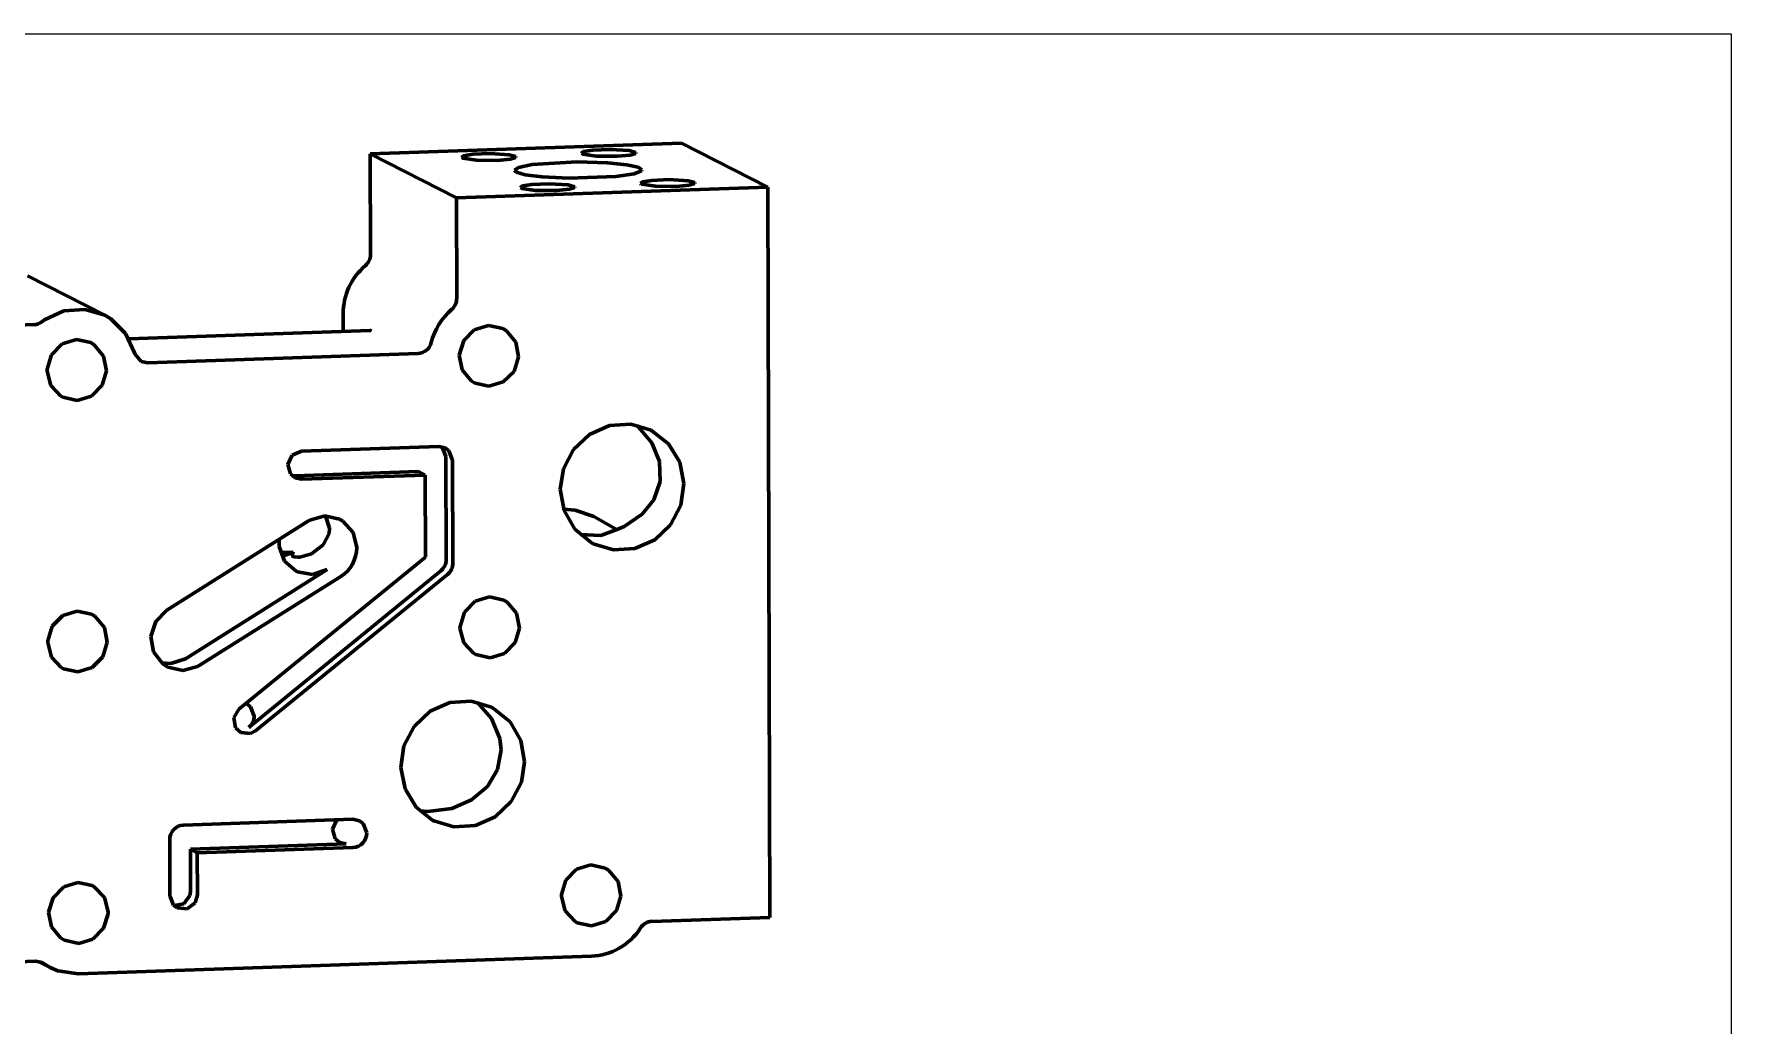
# Model space of a CAD drawing. Header units: millimetres. Extents: x 0 to 297, y 0 to 210.
# Drawn here: x 117.1 to 297, y 105 to 210 of the extents above; entities that cross this region are included whole.
import ezdxf

# ---------------------------------------------------------------- set-up
doc = ezdxf.new("R2010")
doc.units = ezdxf.units.MM
doc.linetypes.add('K5LT_BASIC', pattern=[0])
doc.linetypes.add('K5LT_THIN', pattern=[0])
doc.layers.add('Системный слой (1)', color=7, linetype='Continuous', true_color=0x909090)

# ---------------------------------------------------------------- blocks, each defined once
blk = doc.blocks.new('U56')
at = {"layer": 'Системный слой (1)', "color": 5, "linetype": 'K5LT_BASIC', "lineweight": 60, "true_color": 0x0000ff}
for p, q in [((181.03, 168.55), (182.63, 166.69)), ((182.63, 166.69), (183.42, 164.72)), ((183.42, 164.72), (183.49, 162.58)), ((183.49, 162.58), (182.82, 160.66)), ((182.82, 160.66), (181.6, 159.11)), ((181.6, 159.11), (179.7, 157.82)), ((179.7, 157.82), (179.03, 157.53))]:
    blk.add_line(p, q, dxfattribs=at)
blk = doc.blocks.new('U59')
at = {"layer": 'Системный слой (1)', "color": 5, "linetype": 'K5LT_BASIC', "lineweight": 60, "true_color": 0x0000ff}
for p, q in [((134.21, 117.96), (134.46, 118.79)), ((131.54, 118.69), (131.92, 117.71)), ((131.92, 117.71), (132.32, 117.41)), ((132.32, 117.41), (133.36, 117.31)), ((133.36, 117.31), (134.21, 117.96))]:
    blk.add_line(p, q, dxfattribs=at)
blk = doc.blocks.new('U60')
at = {"layer": 'Системный слой (1)', "color": 5, "linetype": 'K5LT_BASIC', "lineweight": 60, "true_color": 0x0000ff}
for p, q in [((143.12, 155.69), (143.12, 156.45)), ((143.7, 154.15), (143.12, 155.69)), ((144.91, 153.08), (143.7, 154.15)), ((145.06, 153.01), (144.91, 153.08)), ((146.66, 152.74), (145.06, 153.01)), ((148.21, 153.26), (146.66, 152.74))]:
    blk.add_line(p, q, dxfattribs=at)
blk = doc.blocks.new('U61')
at = {"layer": 'Системный слой (1)', "color": 5, "linetype": 'K5LT_BASIC', "lineweight": 60, "true_color": 0x0000ff}
for p, q in [((160.73, 166.14), (160.04, 166.29)), ((161.12, 165.84), (160.73, 166.14)), ((161.5, 164.86), (161.12, 165.84))]:
    blk.add_line(p, q, dxfattribs=at)
blk = doc.blocks.new('U63')
at = {"layer": 'Системный слой (1)', "color": 5, "linetype": 'K5LT_BASIC', "lineweight": 60, "true_color": 0x0000ff}
for p, q in [((175.18, 197.34), (175.38, 197.53)), ((175.24, 197.3), (175.18, 197.34)), ((175.32, 197.26), (175.24, 197.3)), ((176.77, 197.06), (175.32, 197.26)), ((175.38, 197.53), (176.36, 197.69)), ((176.36, 197.69), (178.22, 197.76)), ((178.98, 197.05), (176.77, 197.06)), ((178.22, 197.76), (180.21, 197.64)), ((180.34, 197.17), (178.98, 197.05)), ((180.21, 197.64), (180.92, 197.44)), ((180.92, 197.35), (180.34, 197.17)), ((180.92, 197.44), (180.92, 197.35))]:
    blk.add_line(p, q, dxfattribs=at)
blk = doc.blocks.new('U64')
at = {"layer": 'Системный слой (1)', "color": 5, "linetype": 'K5LT_BASIC', "lineweight": 60, "true_color": 0x0000ff}
for p, q in [((169.95, 196.16), (168.5, 195.86)), ((174.68, 196.44), (169.95, 196.16)), ((177.93, 196.35), (174.68, 196.44)), ((179.98, 196.14), (177.93, 196.35)), ((181.17, 195.89), (179.98, 196.14)), ((168.5, 195.86), (168.07, 195.56)), ((168.07, 195.56), (168.07, 195.56)), ((168.07, 195.56), (168.26, 195.35)), ((168.26, 195.35), (169.21, 195.08)), ((169.21, 195.08), (171, 194.86)), ((171, 194.86), (173.82, 194.73)), ((173.82, 194.73), (178.81, 194.9)), ((178.81, 194.9), (180.76, 195.19)), ((180.76, 195.19), (181.51, 195.49)), ((181.57, 195.6), (181.17, 195.89)), ((181.51, 195.49), (181.57, 195.6))]:
    blk.add_line(p, q, dxfattribs=at)
blk = doc.blocks.new('U65')
at = {"layer": 'Системный слой (1)', "color": 5, "linetype": 'K5LT_BASIC', "lineweight": 60, "true_color": 0x0000ff}
for p, q in [((133.02, 117.85), (133.67, 118.72)), ((133.67, 118.72), (133.73, 119.16)), ((131.98, 117.65), (133.02, 117.85))]:
    blk.add_line(p, q, dxfattribs=at)
blk = doc.blocks.new('U66')
at = {"layer": 'Системный слой (1)', "color": 5, "linetype": 'K5LT_BASIC', "lineweight": 60, "true_color": 0x0000ff}
for p, q in [((176.02, 167.58), (174.33, 165.99)), ((178.12, 168.51), (176.02, 167.58)), ((180.39, 168.66), (178.12, 168.51)), ((182.54, 168.01), (180.39, 168.66)), ((182.62, 167.97), (182.54, 168.01)), ((184.39, 166.58), (182.62, 167.97)), ((174.33, 165.99), (173.25, 163.92)), ((185.57, 164.64), (184.39, 166.58)), ((173.25, 163.92), (172.92, 161.78)), ((186.02, 162.38), (185.57, 164.64)), ((185.69, 160.08), (186.02, 162.38)), ((172.92, 161.78), (173.32, 159.51)), ((184.61, 158.01), (185.69, 160.08)), ((173.32, 159.51), (174.45, 157.54)), ((174.45, 157.54), (176.19, 156.11)), ((182.92, 156.42), (184.61, 158.01)), ((176.19, 156.11), (176.4, 155.99)), ((176.4, 155.99), (178.56, 155.34)), ((178.56, 155.34), (180.82, 155.49)), ((180.82, 155.49), (182.92, 156.42))]:
    blk.add_line(p, q, dxfattribs=at)
blk = doc.blocks.new('U67')
at = {"layer": 'Системный слой (1)', "color": 5, "linetype": 'K5LT_BASIC', "lineweight": 60, "true_color": 0x0000ff}
for p, q in [((146.38, 158.5), (146.23, 158.41)), ((147.96, 158.94), (146.38, 158.5)), ((149.53, 158.58), (147.96, 158.94)), ((149.87, 158.38), (149.53, 158.58)), ((150.95, 157.18), (149.87, 158.38)), ((151.34, 155.58), (150.95, 157.18))]:
    blk.add_line(p, q, dxfattribs=at)
blk = doc.blocks.new('U68')
at = {"layer": 'Системный слой (1)', "color": 5, "linetype": 'K5LT_BASIC', "lineweight": 60, "true_color": 0x0000ff}
for p, q in [((164.12, 139.21), (165.64, 137.48)), ((165.64, 137.48), (166.52, 135.36)), ((166.52, 135.36), (166.66, 134.14)), ((166.66, 134.14), (166.27, 132.06)), ((166.27, 132.06), (165.19, 130.28)), ((165.19, 130.28), (163.5, 128.86)), ((161.41, 127.94), (158.89, 127.61)), ((163.5, 128.86), (161.41, 127.94)), ((158.89, 127.61), (158.02, 127.69))]:
    blk.add_line(p, q, dxfattribs=at)
blk = doc.blocks.new('U69')
at = {"layer": 'Системный слой (1)', "color": 5, "linetype": 'K5LT_BASIC', "lineweight": 60, "true_color": 0x0000ff}
for p, q in [((139.7, 139.03), (139.59, 139.08)), ((140.1, 138.73), (139.7, 139.03)), ((140.48, 137.74), (140.1, 138.73))]:
    blk.add_line(p, q, dxfattribs=at)
blk = doc.blocks.new('U71')
at = {"layer": 'Системный слой (1)', "color": 5, "linetype": 'K5LT_BASIC', "lineweight": 60, "true_color": 0x0000ff}
for p, q in [((148.05, 158.94), (148.46, 157.64)), ((148.46, 157.64), (148.41, 157.08))]:
    blk.add_line(p, q, dxfattribs=at)
blk = doc.blocks.new('U72')
at = {"layer": 'Системный слой (1)', "color": 5, "linetype": 'K5LT_BASIC', "lineweight": 60, "true_color": 0x0000ff}
for p, q in [((120.12, 177.16), (118.99, 176.02)), ((121.63, 177.62), (120.12, 177.16)), ((123.15, 177.3), (121.63, 177.62)), ((123.52, 177.08), (123.15, 177.3)), ((124.52, 175.88), (123.52, 177.08)), ((118.99, 176.02), (118.52, 174.48)), ((118.52, 174.48), (118.52, 174.29)), ((124.82, 174.32), (124.52, 175.88)), ((118.52, 174.29), (118.91, 172.76)), ((118.91, 172.76), (119.98, 171.63)), ((123.23, 171.64), (124.35, 172.78)), ((124.35, 172.78), (124.82, 174.32)), ((119.98, 171.63), (120.2, 171.51)), ((120.2, 171.51), (121.72, 171.18)), ((121.72, 171.18), (123.23, 171.64))]:
    blk.add_line(p, q, dxfattribs=at)
blk = doc.blocks.new('U73')
at = {"layer": 'Системный слой (1)', "color": 5, "linetype": 'K5LT_BASIC', "lineweight": 60, "true_color": 0x0000ff}
for p, q in [((127.82, 176.1), (127.78, 176.22)), ((128.51, 175.31), (127.82, 176.1)), ((129.19, 175.16), (128.51, 175.31))]:
    blk.add_line(p, q, dxfattribs=at)
blk = doc.blocks.new('U74')
at = {"layer": 'Системный слой (1)', "color": 5, "linetype": 'K5LT_BASIC', "lineweight": 60, "true_color": 0x0000ff}
for p, q in [((117.31, 111.76), (117.99, 111.61)), ((117.99, 111.61), (118.16, 111.51))]:
    blk.add_line(p, q, dxfattribs=at)
blk = doc.blocks.new('U76')
at = {"layer": 'Системный слой (1)', "color": 5, "linetype": 'K5LT_BASIC', "lineweight": 60, "true_color": 0x0000ff}
for p, q in [((138.86, 138.48), (138.31, 137.55)), ((138.31, 137.55), (138.51, 136.5)), ((138.51, 136.5), (139.06, 135.99)), ((139.06, 135.99), (140.1, 135.9)), ((140.1, 135.9), (140.63, 136.17))]:
    blk.add_line(p, q, dxfattribs=at)
blk = doc.blocks.new('U77')
at = {"layer": 'Системный слой (1)', "color": 5, "linetype": 'K5LT_BASIC', "lineweight": 60, "true_color": 0x0000ff}
for p, q in [((151.62, 126.65), (150.94, 126.8)), ((152.02, 126.35), (151.62, 126.65)), ((152.4, 125.36), (152.02, 126.35))]:
    blk.add_line(p, q, dxfattribs=at)
blk = doc.blocks.new('U80')
at = {"layer": 'Системный слой (1)', "color": 5, "linetype": 'K5LT_BASIC', "lineweight": 60, "true_color": 0x0000ff}
for p, q in [((174.65, 121.5), (173.52, 120.36)), ((176.16, 121.96), (174.65, 121.5)), ((177.68, 121.63), (176.16, 121.96)), ((178.04, 121.41), (177.68, 121.63)), ((179.05, 120.22), (178.04, 121.41)), ((173.05, 118.82), (173.04, 118.63)), ((173.52, 120.36), (173.05, 118.82)), ((179.35, 118.66), (179.05, 120.22)), ((173.04, 118.63), (173.44, 117.1)), ((173.44, 117.1), (174.51, 115.96)), ((177.75, 115.98), (178.88, 117.12)), ((178.88, 117.12), (179.35, 118.66)), ((174.51, 115.96), (174.72, 115.84)), ((174.72, 115.84), (176.24, 115.52)), ((176.24, 115.52), (177.75, 115.98))]:
    blk.add_line(p, q, dxfattribs=at)
blk = doc.blocks.new('U84')
at = {"layer": 'Системный слой (1)', "color": 5, "linetype": 'K5LT_BASIC', "lineweight": 60, "true_color": 0x0000ff}
for p, q in [((168.71, 193.71), (168.92, 193.9)), ((168.77, 193.67), (168.71, 193.71)), ((168.85, 193.64), (168.77, 193.67)), ((170.3, 193.43), (168.85, 193.64)), ((168.92, 193.9), (169.89, 194.06)), ((169.89, 194.06), (171.75, 194.13)), ((172.51, 193.42), (170.3, 193.43)), ((171.75, 194.13), (173.74, 194.01)), ((173.88, 193.55), (172.51, 193.42)), ((173.74, 194.01), (174.45, 193.82)), ((174.45, 193.73), (173.88, 193.55)), ((174.45, 193.82), (174.45, 193.73))]:
    blk.add_line(p, q, dxfattribs=at)
blk = doc.blocks.new('U85')
at = {"layer": 'Системный слой (1)', "color": 5, "linetype": 'K5LT_BASIC', "lineweight": 60, "true_color": 0x0000ff}
for p, q in [((174.51, 159.54), (173.27, 159.64)), ((176.47, 158.86), (174.51, 159.54)), ((178.94, 157.48), (176.47, 158.86))]:
    blk.add_line(p, q, dxfattribs=at)
blk = doc.blocks.new('U86')
at = {"layer": 'Системный слой (1)', "color": 5, "linetype": 'K5LT_BASIC', "lineweight": 60, "true_color": 0x0000ff}
for p, q in [((181.43, 194.15), (181.63, 194.34)), ((181.63, 194.34), (182.61, 194.49)), ((182.61, 194.49), (184.47, 194.57)), ((184.47, 194.57), (186.46, 194.45)), ((186.46, 194.45), (187.17, 194.25)), ((181.49, 194.1), (181.43, 194.15)), ((181.56, 194.07), (181.49, 194.1)), ((183.01, 193.87), (181.56, 194.07)), ((185.22, 193.85), (183.01, 193.87)), ((186.59, 193.98), (185.22, 193.85)), ((187.17, 194.16), (186.59, 193.98)), ((187.17, 194.25), (187.17, 194.16))]:
    blk.add_line(p, q, dxfattribs=at)
blk = doc.blocks.new('U87')
at = {"layer": 'Системный слой (1)', "color": 5, "linetype": 'K5LT_BASIC', "lineweight": 60, "true_color": 0x0000ff}
for p, q in [((160.4, 166.21), (160.34, 166.27)), ((160.78, 165.23), (160.4, 166.21))]:
    blk.add_line(p, q, dxfattribs=at)
blk = doc.blocks.new('U88')
at = {"layer": 'Системный слой (1)', "color": 5, "linetype": 'K5LT_BASIC', "lineweight": 60, "true_color": 0x0000ff}
for p, q in [((120.29, 119.63), (119.16, 118.49)), ((121.8, 120.1), (120.29, 119.63)), ((123.32, 119.77), (121.8, 120.1)), ((123.53, 119.65), (123.32, 119.77)), ((124.6, 118.52), (123.53, 119.65)), ((119.16, 118.49), (118.69, 116.95)), ((118.69, 116.95), (118.99, 115.39)), ((125, 116.98), (124.6, 118.52)), ((124.99, 116.79), (125, 116.98)), ((118.99, 115.39), (120, 114.2)), ((123.39, 114.11), (124.52, 115.26)), ((124.52, 115.26), (124.99, 116.79)), ((120, 114.2), (120.36, 113.98)), ((120.36, 113.98), (121.88, 113.65)), ((121.88, 113.65), (123.39, 114.11))]:
    blk.add_line(p, q, dxfattribs=at)
blk = doc.blocks.new('U89')
at = {"layer": 'Системный слой (1)', "color": 5, "linetype": 'K5LT_BASIC', "lineweight": 60, "true_color": 0x0000ff}
for p, q in [((118.86, 111.08), (118.16, 111.51)), ((119.65, 110.75), (118.86, 111.08)), ((121.84, 110.42), (119.65, 110.75))]:
    blk.add_line(p, q, dxfattribs=at)
blk = doc.blocks.new('U90')
at = {"layer": 'Системный слой (1)', "color": 5, "linetype": 'K5LT_BASIC', "lineweight": 60, "true_color": 0x0000ff}
for p, q in [((163.89, 149.9), (162.76, 148.75)), ((165.4, 150.36), (163.89, 149.9)), ((166.92, 150.03), (165.4, 150.36)), ((167.28, 149.81), (166.92, 150.03)), ((168.29, 148.62), (167.28, 149.81)), ((162.76, 148.75), (162.29, 147.22)), ((168.59, 147.06), (168.29, 148.62)), ((162.29, 147.22), (162.28, 147.03)), ((162.28, 147.03), (162.68, 145.49)), ((168.12, 145.52), (168.59, 147.06)), ((162.68, 145.49), (163.75, 144.36)), ((163.75, 144.36), (163.96, 144.24)), ((163.96, 144.24), (165.48, 143.91)), ((165.48, 143.91), (166.99, 144.38)), ((166.99, 144.38), (168.12, 145.52))]:
    blk.add_line(p, q, dxfattribs=at)
blk = doc.blocks.new('U91')
at = {"layer": 'Системный слой (1)', "color": 5, "linetype": 'K5LT_BASIC', "lineweight": 60, "true_color": 0x0000ff}
for p, q in [((162.46, 196.9), (162.67, 197.09)), ((162.52, 196.86), (162.46, 196.9)), ((162.6, 196.83), (162.52, 196.86)), ((164.05, 196.62), (162.6, 196.83)), ((162.67, 197.09), (163.64, 197.25)), ((163.64, 197.25), (165.5, 197.32)), ((166.26, 196.61), (164.05, 196.62)), ((165.5, 197.32), (167.5, 197.21)), ((167.63, 196.74), (166.26, 196.61)), ((167.5, 197.21), (168.21, 197.01)), ((168.2, 196.92), (167.63, 196.74)), ((168.21, 197.01), (168.2, 196.92))]:
    blk.add_line(p, q, dxfattribs=at)
blk = doc.blocks.new('U92')
at = {"layer": 'Системный слой (1)', "color": 5, "linetype": 'K5LT_BASIC', "lineweight": 60, "true_color": 0x0000ff}
for p, q in [((145.48, 165.8), (144.51, 165.38)), ((144.51, 165.38), (144.04, 164.4)), ((144.04, 164.4), (144.32, 163.38)), ((144.32, 163.38), (144.81, 162.97)), ((144.81, 162.97), (145.49, 162.82))]:
    blk.add_line(p, q, dxfattribs=at)
blk = doc.blocks.new('U93')
at = {"layer": 'Системный слой (1)', "color": 5, "linetype": 'K5LT_BASIC', "lineweight": 60, "true_color": 0x0000ff}
for p, q in [((161.22, 139.16), (159.12, 138.24)), ((163.48, 139.31), (161.22, 139.16)), ((165.64, 138.67), (163.48, 139.31)), ((165.85, 138.55), (165.64, 138.67)), ((167.59, 137.11), (165.85, 138.55)), ((159.12, 138.24), (157.43, 136.64)), ((168.72, 135.15), (167.59, 137.11)), ((157.43, 136.64), (156.35, 134.57)), ((169.12, 132.88), (168.72, 135.15)), ((156.35, 134.57), (156.02, 132.27)), ((156.02, 132.27), (156.47, 130.02)), ((168.79, 130.74), (169.12, 132.88)), ((156.47, 130.02), (157.65, 128.08)), ((167.71, 128.67), (168.79, 130.74)), ((157.65, 128.08), (159.42, 126.68)), ((166.02, 127.07), (167.71, 128.67)), ((159.42, 126.68), (159.5, 126.64)), ((159.5, 126.64), (161.65, 126)), ((161.65, 126), (163.92, 126.14)), ((163.92, 126.14), (166.02, 127.07))]:
    blk.add_line(p, q, dxfattribs=at)
blk = doc.blocks.new('U95')
at = {"layer": 'Системный слой (1)', "color": 5, "linetype": 'K5LT_BASIC', "lineweight": 60, "true_color": 0x0000ff}
for p, q in [((149.23, 126.74), (148.77, 125.76)), ((148.77, 125.76), (149.06, 124.74)), ((149.06, 124.74), (149.54, 124.34)), ((149.54, 124.34), (150.22, 124.19))]:
    blk.add_line(p, q, dxfattribs=at)
blk = doc.blocks.new('U96')
at = {"layer": 'Системный слой (1)', "color": 5, "linetype": 'K5LT_BASIC', "lineweight": 60, "true_color": 0x0000ff}
for p, q in [((163.8, 178.66), (162.68, 177.52)), ((165.31, 179.12), (163.8, 178.66)), ((166.83, 178.8), (165.31, 179.12)), ((167.23, 178.56), (166.83, 178.8)), ((168.22, 177.35), (167.23, 178.56)), ((162.68, 177.52), (162.21, 175.98)), ((168.5, 175.79), (168.22, 177.35)), ((162.21, 175.98), (162.51, 174.42)), ((168.02, 174.25), (168.5, 175.79)), ((162.51, 174.42), (163.51, 173.23)), ((163.51, 173.23), (163.88, 173.01)), ((163.88, 173.01), (165.36, 172.68)), ((165.36, 172.68), (166.88, 173.13)), ((166.88, 173.13), (168.02, 174.25))]:
    blk.add_line(p, q, dxfattribs=at)
blk = doc.blocks.new('U100')
at = {"layer": 'Системный слой (1)', "color": 5, "linetype": 'K5LT_BASIC', "lineweight": 60, "true_color": 0x0000ff}
for p, q in [((131.64, 143.29), (130.65, 143.36)), ((133.19, 143.81), (131.64, 143.29))]:
    blk.add_line(p, q, dxfattribs=at)
blk = doc.blocks.new('U102')
at = {"layer": 'Системный слой (1)', "color": 5, "linetype": 'K5LT_BASIC', "lineweight": 60, "true_color": 0x0000ff}
for p, q in [((120.29, 180.65), (118.24, 179.71)), ((122.51, 180.82), (120.29, 180.65)), ((124.63, 180.19), (122.51, 180.82)), ((125.27, 179.81), (124.63, 180.19)), ((118.24, 179.71), (117.98, 179.51)), ((126.85, 178.26), (125.27, 179.81)), ((127.78, 176.22), (126.85, 178.26))]:
    blk.add_line(p, q, dxfattribs=at)
blk = doc.blocks.new('U106')
at = {"layer": 'Системный слой (1)', "color": 5, "linetype": 'K5LT_BASIC', "lineweight": 60, "true_color": 0x0000ff}
for p, q in [((175.01, 156.96), (177.23, 156.88)), ((177.23, 156.88), (179.03, 157.53))]:
    blk.add_line(p, q, dxfattribs=at)
blk = doc.blocks.new('U109')
at = {"layer": 'Системный слой (1)', "color": 5, "linetype": 'K5LT_BASIC', "lineweight": 60, "true_color": 0x0000ff}
for p, q in [((148.41, 157.08), (147.79, 155.86)), ((146.55, 154.93), (145.3, 154.57)), ((147.79, 155.86), (146.55, 154.93)), ((145.09, 154.56), (144.64, 154.62)), ((145.3, 154.57), (145.09, 154.56))]:
    blk.add_line(p, q, dxfattribs=at)
blk = doc.blocks.new('U110')
at = {"layer": 'Системный слой (1)', "color": 5, "linetype": 'K5LT_BASIC', "lineweight": 60, "true_color": 0x0000ff}
for p, q in [((120.21, 148.4), (119.08, 147.26)), ((121.72, 148.86), (120.21, 148.4)), ((123.24, 148.53), (121.72, 148.86)), ((123.6, 148.31), (123.24, 148.53)), ((124.6, 147.12), (123.6, 148.31)), ((118.61, 145.72), (118.6, 145.53)), ((119.08, 147.26), (118.61, 145.72)), ((124.91, 145.56), (124.6, 147.12)), ((118.6, 145.53), (118.99, 143.99)), ((118.99, 143.99), (120.07, 142.86)), ((123.31, 142.88), (124.44, 144.02)), ((124.44, 144.02), (124.91, 145.56)), ((120.07, 142.86), (120.28, 142.74)), ((120.28, 142.74), (121.8, 142.42)), ((121.8, 142.42), (123.31, 142.88))]:
    blk.add_line(p, q, dxfattribs=at)
blk = doc.blocks.new('U111')
at = {"layer": 'Системный слой (1)', "color": 5, "linetype": 'K5LT_BASIC', "lineweight": 60, "true_color": 0x0000ff}
for p, q in [((130.04, 147.77), (129.53, 146.18)), ((131.21, 148.96), (130.04, 147.77)), ((129.53, 146.18), (129.8, 144.55)), ((129.8, 144.55), (130.78, 143.26)), ((130.78, 143.26), (131.33, 142.9)), ((131.33, 142.9), (132.9, 142.55)), ((132.9, 142.55), (134.48, 142.99)), ((134.48, 142.99), (134.64, 143.08))]:
    blk.add_line(p, q, dxfattribs=at)
blk = doc.blocks.new('U161')
at = {"color": 7, "linetype": 'K5LT_THIN', "lineweight": 18}
for p, q in [((0, 210), (297, 210)), ((297, 210), (297, 0))]:
    blk.add_line(p, q, dxfattribs=at)

msp = doc.modelspace()

# ---------------------------------------------------------------- linework, layer by layer
at = {"layer": 'Системный слой (1)', "color": 5, "linetype": 'K5LT_BASIC', "lineweight": 60, "true_color": 0x0000ff}
for p, q in [((185.78, 198.44), (152.78, 197.31)), ((194.91, 193.78), (185.78, 198.44)), ((152.78, 197.31), (161.91, 192.65)), ((152.81, 186.64), (152.78, 197.31)), ((161.91, 192.65), (194.91, 193.78)), ((161.94, 181.98), (161.91, 192.65)), ((194.91, 193.78), (195.14, 116.41)), ((124.63, 180.19), (116.46, 184.36)), ((149.92, 178.48), (149.91, 180.35)), ((108.56, 178.91), (117.13, 179.21)), ((127.19, 177.7), (152.76, 178.58)), ((152.76, 178.58), (152.76, 178.58)), ((157.84, 176.14), (129.19, 175.16)), ((160.04, 166.29), (145.48, 165.8)), ((160.81, 154.31), (160.78, 165.23)), ((161.54, 153.95), (161.5, 164.86)), ((144.47, 163.21), (144.77, 163.19)), ((144.77, 163.19), (157.88, 163.64)), ((145.49, 162.82), (158.6, 163.27)), ((158.6, 163.27), (157.88, 163.64)), ((158.6, 163.27), (158.62, 154.58)), ((146.23, 158.41), (131.21, 148.96)), ((143.26, 155.06), (144.62, 155.11)), ((143.42, 154.63), (144.62, 155.11)), ((133.19, 143.81), (148.21, 153.26)), ((158.62, 154.58), (138.86, 138.48)), ((139.91, 136.54), (160.24, 153.11)), ((134.64, 143.08), (149.66, 152.52)), ((140.63, 136.17), (160.97, 152.74)), ((150.94, 126.8), (132.98, 126.18)), ((131.53, 124.65), (131.54, 118.69)), ((133.72, 123.63), (150.22, 124.19)), ((133.73, 119.16), (133.72, 123.63)), ((134.44, 123.26), (133.72, 123.63)), ((134.44, 123.26), (150.94, 123.82)), ((134.46, 118.79), (134.44, 123.26)), ((195.14, 116.41), (182.63, 115.98)), ((108.75, 111.46), (117.31, 111.76)), ((117.58, 111.74), (118.86, 111.08)), ((176.22, 112.29), (121.84, 110.42))]:
    msp.add_line(p, q, dxfattribs=at)
for centre, major_axis, start_param, end_param in [((156.22, 180.56), (-2.96, -5.79), 4.307322, 5.202987), ((151.35, 186.59), (0.68, 1.34), 4.307322, 5.202987), ((160.48, 181.93), (0.68, 1.34), 4.307322, 5.202987), ((165.36, 175.9), (-2.96, -5.79), 4.307322, 4.950306), ((117.13, 180.69), (0.68, 1.34), 3.63219, 4.254559), ((157.83, 177.63), (0.68, 1.34), 3.63219, 4.950306), ((147.94, 155.46), (1.59, 3.12), 4.158257, 5.202987), ((159.36, 154.26), (0.68, 1.34), 4.283267, 5.202987), ((160.08, 153.9), (0.68, 1.34), 4.283267, 5.202987), ((139.02, 137.69), (0.68, 1.34), 4.283267, 5.202987), ((132.98, 124.7), (0.68, 1.34), 0.490598, 2.061394), ((150.94, 125.31), (-0.68, -1.34), 0.490598, 2.061394), ((176.2, 118.74), (2.96, 5.79), 3.63219, 4.60558), ((182.63, 114.5), (-0.68, -1.34), 3.63219, 4.60558)]:
    msp.add_ellipse(centre, major_axis=major_axis, ratio=0.962906, start_param=start_param, end_param=end_param, dxfattribs=at)
for points, knots in [([(152.76, 178.58), (152.77, 178.58), (152.78, 178.58), (152.79, 178.58), (152.79, 178.58), (152.8, 178.59), (152.8, 178.59), (152.81, 178.59), (152.81, 178.59), (152.81, 178.59), (152.81, 178.59), (152.81, 178.59)], [0, 0, 0, 0, 1.4, 1.4, 2.8, 2.8, 4.2, 4.2, 5.6, 5.6, 7, 7, 7, 7]), ([(144.64, 154.62), (144.63, 154.62), (144.61, 154.64), (144.58, 154.66), (144.56, 154.68), (144.54, 154.72), (144.54, 154.76), (144.54, 154.81), (144.54, 154.86), (144.56, 154.93), (144.58, 155.01), (144.61, 155.07), (144.62, 155.11)], [0, 0, 0, 0, 1.429166, 2.389093, 3.789872, 5.141316, 6.811821, 7.991088, 9.121193, 10.567125, 11.628702, 13, 13, 13, 13])]:
    msp.add_open_spline(points, degree=3, knots=knots, dxfattribs=at)

# ---------------------------------------------------------------- block references
msp.add_blockref('U161', (0, 0))
at = {"layer": 'Системный слой (1)'}
for name in ['U91', 'U64', 'U63', 'U86', 'U84', 'U102', 'U96', 'U72', 'U73', 'U66', 'U56', 'U92', 'U61', 'U87', 'U67', 'U71', 'U85', 'U109', 'U106', 'U60', 'U90', 'U110', 'U111', 'U100', 'U69', 'U93', 'U68', 'U76', 'U95', 'U77', 'U80', 'U88', 'U59', 'U65', 'U74', 'U89']:
    msp.add_blockref(name, (0, 0), dxfattribs=at)

doc.saveas('drawing.dxf')
